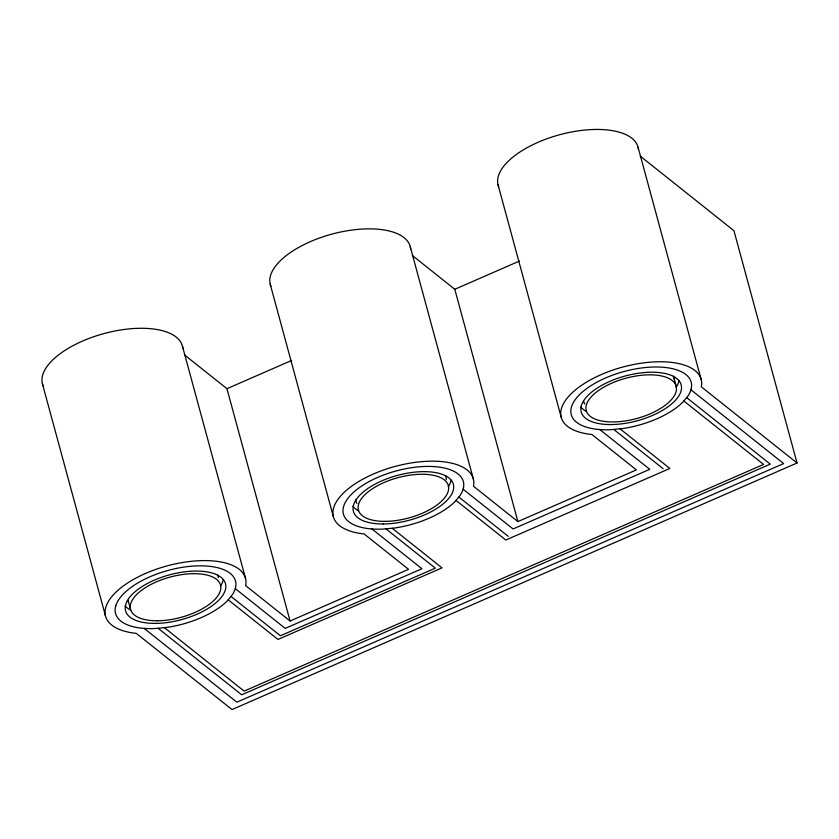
<?xml version="1.0" encoding="UTF-8"?>
<svg xmlns="http://www.w3.org/2000/svg" width="839" height="839" viewBox="0 0 839 839"><rect width="100%" height="100%" fill="white"/><g stroke="black" fill="none" stroke-linecap="round" stroke-linejoin="round"><path stroke-width="1.26" d="M184.507 354.918L226.95 388.688L291.573 360.487M412.337 255.496L454.79 289.277L519.404 261.076M290.074 621.007L408.541 569.314L364.074 533.929L363.077 533.835A72.49 32.459 -15.2 0 1 373.428 473.993A72.49 32.459 -15.2 0 1 473.574 485.613L473.437 486.201L517.904 521.585L636.381 469.892L591.914 434.508L590.908 434.413A72.49 32.459 -15.2 0 1 601.259 374.572A72.49 32.459 -15.2 0 1 701.414 386.192L701.268 386.789L797.05 463.002L232.025 709.563L136.243 633.34L135.247 633.246A72.49 32.459 -15.2 0 1 105.305 609.429L105.85 607.142A72.49 32.459 -15.2 0 1 211.942 560.851L215.812 561.207A72.49 32.459 -15.2 0 1 245.743 585.035L245.607 585.622L290.074 621.007L226.95 388.688M640.188 156.096L733.936 230.683L797.05 463.002M690.937 389.789L783.657 463.579L236.86 702.18L144.14 628.39M686.763 397.696L770.275 464.145L241.695 694.797L158.183 628.348M683.911 401.042L763.574 464.439L244.118 691.105L164.454 627.719M620.115 428.886L669.847 468.456L505.812 540.033L456.08 500.464M613.854 429.516L663.156 468.739M599.801 429.558L649.764 469.316L513.069 528.969L463.107 489.21M458.923 497.118L508.235 536.352M392.285 528.297L442.017 567.877L277.982 639.454L228.25 599.885M386.024 528.927L435.326 568.16L280.394 635.763L231.092 596.529M371.971 528.979L421.933 568.737L285.239 628.39L235.266 588.632M638.112 147.37L701.226 379.689M673.78 377.435L676.213 386.37A46.596 20.87 -15.2 0 1 613.047 421.944A46.596 20.87 -15.2 0 1 604.321 386.863A46.596 20.87 -15.2 0 1 676.213 386.37M498.041 184.779L561.155 417.098M454.79 289.277L517.904 521.585M410.271 246.792L473.395 479.111M270.21 284.201L333.324 516.52M182.441 346.213L245.565 578.522M130.506 609.25L128.084 600.315A46.596 20.87 -15.2 0 0 128.503 601.615M42.37 383.622L105.494 615.931M498.702 186.803A72.49 32.459 -15.2 0 1 560.232 134.576A72.49 32.459 -15.2 0 1 638.469 149.478M182.808 348.311A72.49 32.459 -15.2 0 0 152.688 328.898L148.828 328.531A72.49 32.459 -15.2 0 0 42.737 374.823L42.191 377.11A72.49 32.459 -15.2 0 0 43.041 385.636M270.871 286.225A72.49 32.459 -15.2 0 1 332.401 233.987A72.49 32.459 -15.2 0 1 410.638 248.889M445.53 475.556A46.596 20.87 -15.2 0 1 446.222 479.604M356.953 503.442A46.596 20.87 -15.2 0 1 355.684 499.551M451.088 480.16A51.777 23.188 -15.2 0 1 448.267 486.851M358.547 510.815A51.777 23.188 -15.2 0 1 352.967 506.368M673.36 376.134A46.596 20.87 -15.2 0 1 674.021 378.788M584.793 404.02A46.596 20.87 -15.2 0 1 583.745 401.482M678.919 380.749A51.777 23.188 -15.2 0 1 676.108 387.429M586.377 411.393A51.777 23.188 -15.2 0 1 580.798 406.957M217.689 574.977A46.596 20.87 -15.2 0 1 218.35 577.62M223.247 579.581A51.777 23.188 -15.2 0 1 220.437 586.262M130.716 610.226A51.777 23.188 -15.2 0 1 125.137 605.789M115.813 605.727L115.342 607.688A62.128 27.823 -15.2 0 0 141.004 628.107L144.318 628.411A62.128 27.823 -15.2 0 0 155.005 628.537L166.479 627.457A62.128 27.823 -15.2 0 0 227.243 600.944L232.33 594.799A62.128 27.823 -15.2 0 0 235.245 588.737L235.707 586.776A62.128 27.823 -15.2 0 0 210.054 566.356L206.74 566.052A62.128 27.823 -15.2 0 0 115.813 605.727M463.548 487.354L463.076 489.315A62.128 27.823 -15.2 0 1 460.171 495.377L455.074 501.533A62.128 27.823 -15.2 0 1 394.32 528.046L382.836 529.115A62.128 27.823 -15.2 0 1 372.149 528.99L368.835 528.685A62.128 27.823 -15.2 0 1 377.707 477.401A62.128 27.823 -15.2 0 1 463.548 487.354M691.378 387.943L690.917 389.894A62.128 27.823 -15.2 0 1 688.001 395.956L682.904 402.112A62.128 27.823 -15.2 0 1 622.15 428.624L610.666 429.704A62.128 27.823 -15.2 0 1 599.979 429.578L596.665 429.264A62.128 27.823 -15.2 0 1 605.538 377.98A62.128 27.823 -15.2 0 1 691.378 387.943M383.203 523.976A51.777 23.188 -15.2 0 0 453.385 484.449A51.777 23.188 -15.2 0 0 373.502 485.005A51.777 23.188 -15.2 0 0 383.203 523.976M385.216 521.365A46.596 20.87 -15.2 0 0 448.383 485.791A46.596 20.87 -15.2 0 0 376.491 486.284A46.596 20.87 -15.2 0 0 385.216 521.365M611.033 424.565A51.777 23.188 -15.2 0 0 681.216 385.038A51.777 23.188 -15.2 0 0 601.332 385.583A51.777 23.188 -15.2 0 0 611.033 424.565M155.362 623.398A51.777 23.188 -15.2 0 0 225.544 583.871A51.777 23.188 -15.2 0 0 145.671 584.426A51.777 23.188 -15.2 0 0 155.362 623.398M157.386 620.776A46.596 20.87 -15.2 0 0 220.542 585.202A46.596 20.87 -15.2 0 0 148.65 585.706A46.596 20.87 -15.2 0 0 157.386 620.776"/></g></svg>
